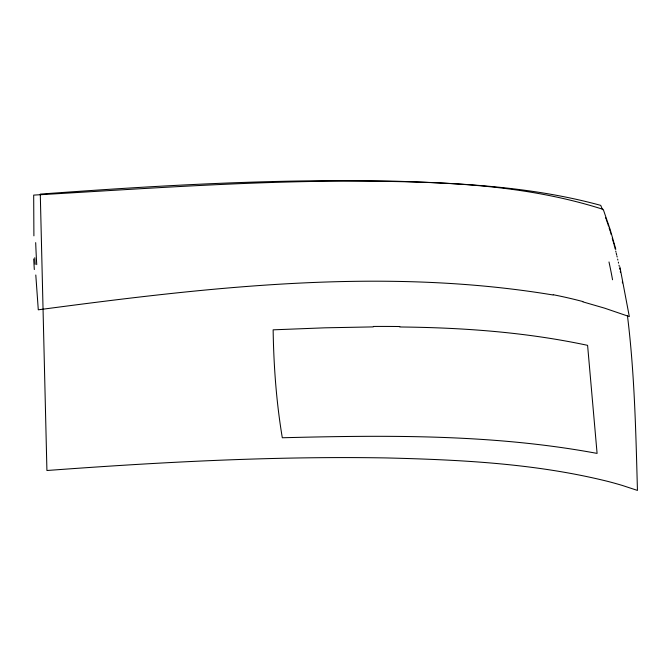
<?xml version="1.0" encoding="UTF-8"?>
<svg xmlns="http://www.w3.org/2000/svg" width="671" height="671" viewBox="0 0 671 671"><rect width="100%" height="100%" fill="white"/><g stroke="black" fill="none" stroke-linecap="round" stroke-linejoin="round"><path stroke-width="1.01" d="M373.269 326.894L325.032 327.817L273.139 329.83C273.701 365.963 276.343 402.097 282.306 437.76C387.343 435.085 493.378 434.103 597.089 453.403L587.595 345.339C525.888 332.153 462.738 327.599 399.757 326.978M553.105 294.997C382.478 266.622 208.354 287.28 38.289 309.809L35.798 275.009M582.755 301.824L604.655 308.174L629.323 316.595L619.912 266.966M602.533 209.738L600.738 205.376C533.596 186.957 463.51 183.309 394.263 181.162C276.142 178.62 158.046 185.456 40.285 194.112L46.92 470.505C159.773 462.16 272.946 456.02 386.144 457.932C460.532 459.761 535.651 463.435 608.144 481.484A268.551 119.815 -1.5 0 1 622.52 485.51L637.45 490.409C635.814 432.082 634.632 373.588 627.435 315.622M605.603 217.765L605.93 218.671M606.257 219.585L606.584 220.491M606.903 221.405L607.221 222.327M607.54 223.242L607.851 224.164M608.161 225.095L608.471 226.018M609.083 227.88L609.385 228.819M609.687 229.759L609.981 230.698M610.274 231.638L610.568 232.585M610.862 233.533L611.147 234.489M612.279 238.314L612.556 239.279M612.833 240.243L613.378 242.189M613.646 243.162L613.906 244.135M614.175 245.116L614.695 247.079M615.793 249.26L610.207 229.65L603.254 209.411C519.429 182.554 430.396 181.363 343.208 181.086C239.891 181.665 136.783 189.121 33.684 195.102L33.902 235.865M614.955 248.06L615.206 249.05M615.71 251.038L615.961 252.028M616.204 253.026L616.691 255.03M616.934 256.037L617.177 257.043M617.647 259.065L617.874 260.08M618.335 262.109L618.561 263.133M619.006 265.179L619.232 266.202M619.668 268.266L619.878 269.297M620.306 271.369L620.516 272.409M622.311 281.862L622.503 282.927M35.152 264.357L34.791 257.706M36.729 264.642A452.061 48.656 80 0 1 35.689 242.625M34.313 269.549A407.482 41.946 80.3 0 1 33.709 258.931M553.256 294.728A372.078 242.776 -5.2 0 1 582.931 301.573M608.991 261.958A506.764 185.313 -79.3 0 1 612.556 279.773M373.336 326.45A866.353 474.338 -3.9 0 1 399.841 326.534"/></g></svg>
